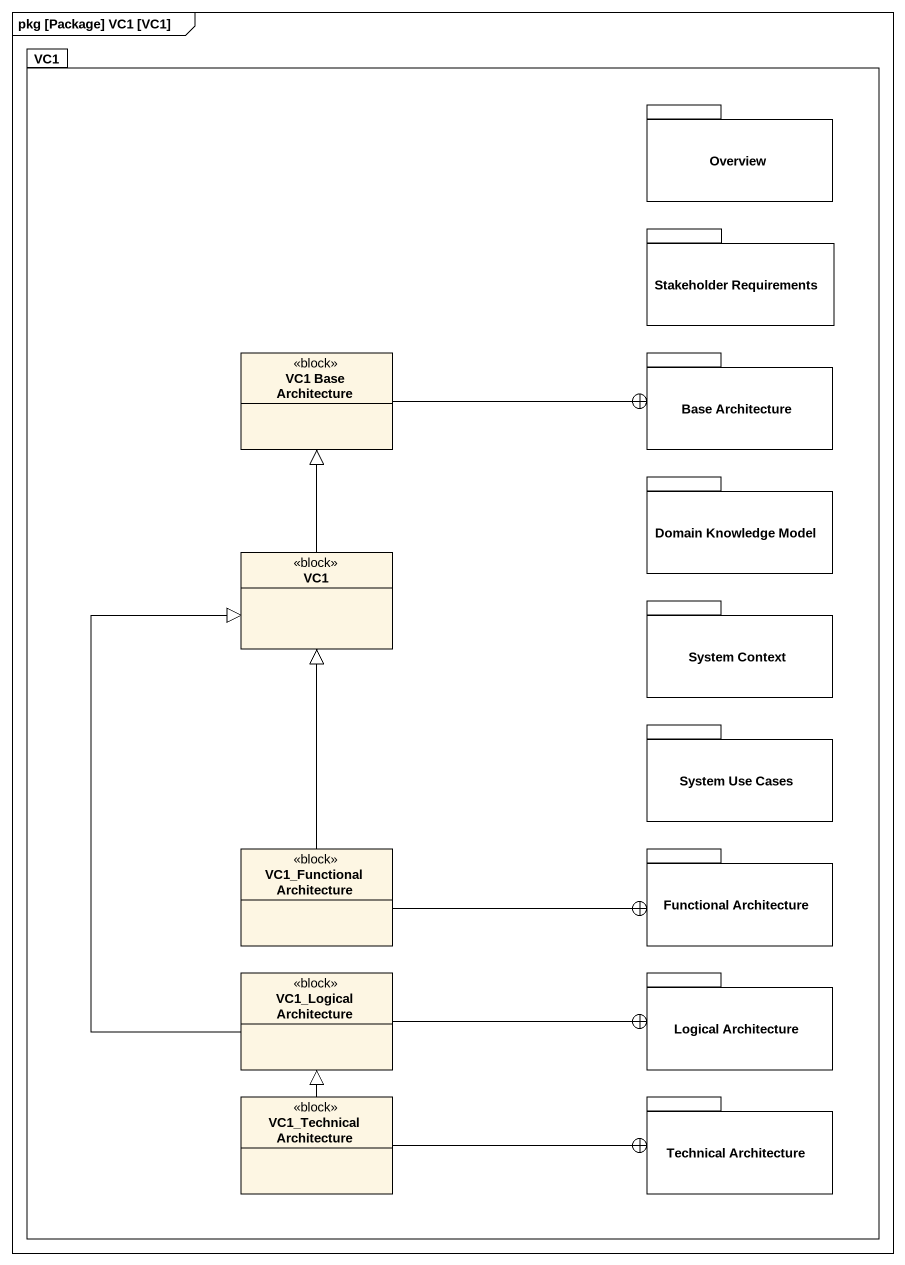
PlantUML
@startuml
mainframe pkg [Package] VC1 [VC1]
hide circle
hide empty members
package VC1 {
  package Overview {
  }
  package "Stakeholder Requirements" as Stakeholder_Requirements {
  }
  class "VC1 Base Architecture" as VC1_Base_Architecture <<block>>
  package "Base Architecture" as Base_Architecture {
  }
  package "Domain Knowledge Model" as Domain_Knowledge_Model {
  }
  class "VC1" as VC1_2 <<block>>
  package "System Context" as System_Context {
  }
  package "System Use Cases" as System_Use_Cases {
  }
  class "VC1_Functional Architecture" as VC1_Functional_Architecture <<block>>
  package "Functional Architecture" as Functional_Architecture {
  }
  class "VC1_Logical Architecture" as VC1_Logical_Architecture <<block>>
  package "Logical Architecture" as Logical_Architecture {
  }
  class "VC1_Technical Architecture" as VC1_Technical_Architecture <<block>>
  package "Technical Architecture" as Technical_Architecture {
  }
}
VC1_Base_Architecture -right-+ Base_Architecture
VC1_2 -up-|> VC1_Base_Architecture
VC1_Functional_Architecture -up-|> VC1_2
VC1_Functional_Architecture -right-+ Functional_Architecture
VC1_Logical_Architecture -up-|> VC1_2
VC1_Logical_Architecture -right-+ Logical_Architecture
VC1_Technical_Architecture -up-|> VC1_Logical_Architecture
VC1_Technical_Architecture -right-+ Technical_Architecture
@enduml
